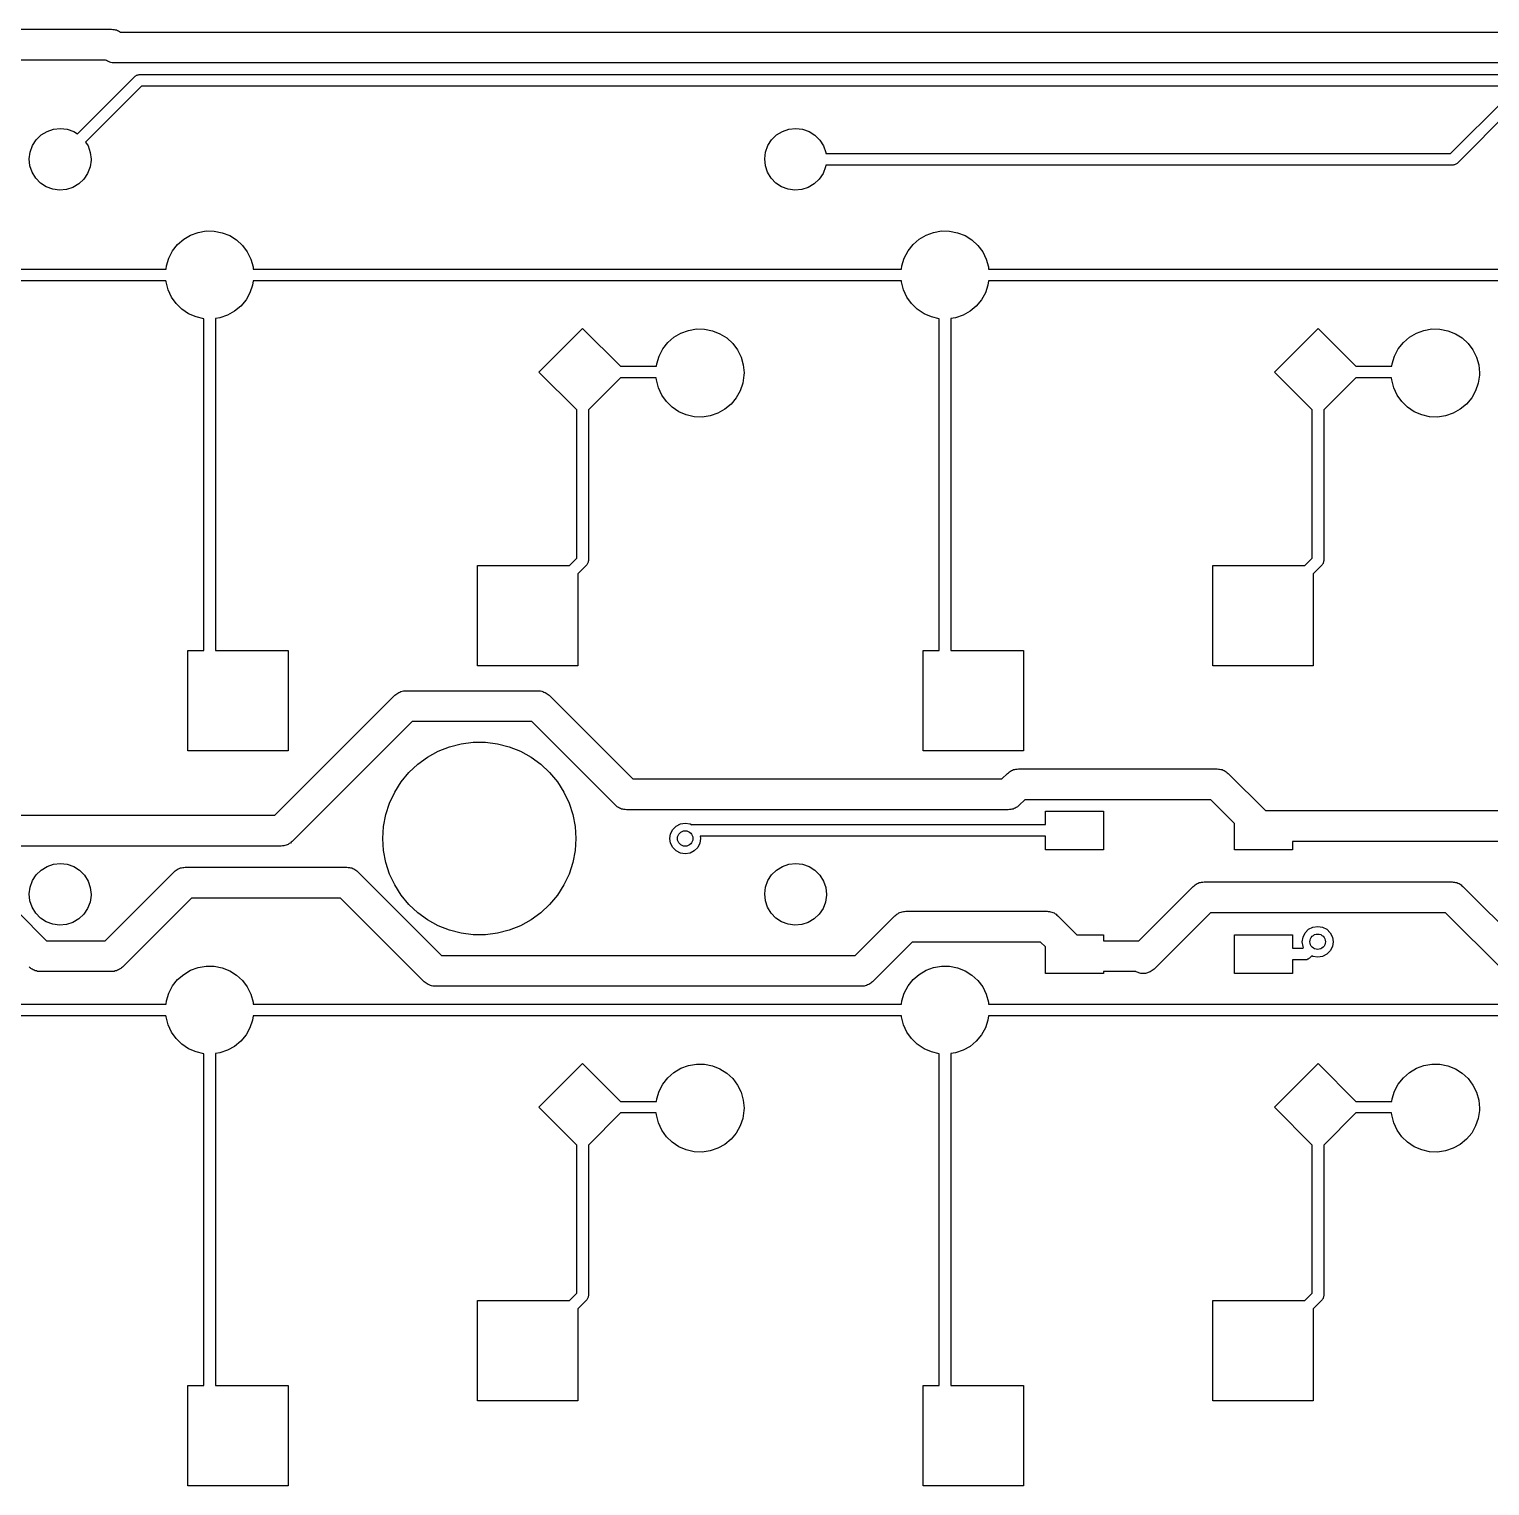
# Model space of a CAD drawing. Extents: x 62 to 250, y -152 to -58.
# Drawn here: x 88.16 to 126, y -114.31 to -76.56 of the extents above; entities that cross this region are included whole.
import ezdxf

# ---------------------------------------------------------------- set-up
doc = ezdxf.new("R2010")
doc.units = 0
doc.layers.add('BLACK', color=7, linetype='CONTINUOUS')

msp = doc.modelspace()

# ---------------------------------------------------------------- linework, layer by layer
at = {"layer": 'BLACK', "linetype": 'CONTINUOUS'}
for p, q in [((85.344, -76.562), (90.297, -76.562)), ((90.297, -76.562), (90.3281, -76.5669)), ((90.3281, -76.5669), (90.3596, -76.5669)), ((90.3596, -76.5669), (90.3895, -76.5767)), ((90.3895, -76.5767), (90.4206, -76.5816)), ((90.4206, -76.5816), (90.4487, -76.5959)), ((90.4487, -76.5959), (90.4786, -76.6056)), ((90.4786, -76.6056), (90.5041, -76.6241)), ((90.5041, -76.6241), (90.5274, -76.636)), ((90.5274, -76.636), (127.776, -76.636)), ((90.1406, -77.362), (85.5097, -77.362)), ((90.1639, -77.3739), (90.1406, -77.362)), ((90.1894, -77.3924), (90.1639, -77.3739)), ((90.2193, -77.4021), (90.1894, -77.3924)), ((90.2474, -77.4164), (90.2193, -77.4021)), ((90.2785, -77.4213), (90.2474, -77.4164)), ((90.3084, -77.4311), (90.2785, -77.4213)), ((90.3399, -77.4311), (90.3084, -77.4311)), ((90.371, -77.436), (90.3399, -77.4311)), ((128.016, -77.436), (90.371, -77.436)), ((89.411, -79.2749), (90.9059, -77.7799)), ((90.9059, -77.7799), (90.923, -77.7701)), ((90.923, -77.7701), (90.937, -77.7561)), ((90.937, -77.7561), (90.9561, -77.751)), ((90.9561, -77.751), (90.9732, -77.7411)), ((90.9732, -77.7411), (90.9929, -77.7411)), ((90.9929, -77.7411), (91.012, -77.736)), ((91.012, -77.736), (127.884, -77.736)), ((91.0741, -78.036), (89.6232, -79.4869)), ((127.821, -78.036), (91.0741, -78.036)), ((124.983, -79.7833), (126.386, -78.3799)), ((126.554, -78.636), (125.151, -80.0393)), ((88.2481, -79.5776), (88.3448, -79.4277)), ((88.3448, -79.4277), (88.4722, -79.3029)), ((88.4722, -79.3029), (88.6241, -79.2094)), ((88.6241, -79.2094), (88.7929, -79.1519)), ((88.7929, -79.1519), (88.9703, -79.1333)), ((88.9703, -79.1333), (89.1474, -79.1544)), ((89.1474, -79.1544), (89.3154, -79.2142)), ((89.3154, -79.2142), (89.411, -79.2749)), ((107.298, -79.5776), (107.395, -79.4277)), ((107.395, -79.4277), (107.522, -79.3029)), ((107.522, -79.3029), (107.674, -79.2094)), ((107.674, -79.2094), (107.843, -79.1519)), ((107.843, -79.1519), (108.02, -79.1333)), ((108.02, -79.1333), (108.197, -79.1544)), ((108.197, -79.1544), (108.365, -79.2142)), ((108.365, -79.2142), (108.516, -79.3098)), ((108.516, -79.3098), (108.642, -79.4364)), ((108.642, -79.4364), (108.736, -79.5876)), ((88.1648, -79.9221), (88.1871, -79.7452)), ((88.1871, -79.7452), (88.2481, -79.5776)), ((89.6232, -79.4869), (89.6862, -79.5876)), ((89.6862, -79.5876), (89.7448, -79.756)), ((89.7448, -79.756), (89.7647, -79.9333)), ((107.215, -79.9221), (107.237, -79.7452)), ((107.237, -79.7452), (107.298, -79.5776)), ((108.736, -79.5876), (108.795, -79.756)), ((108.795, -79.756), (108.798, -79.7833)), ((108.798, -79.7833), (124.983, -79.7833)), ((88.1822, -80.0996), (88.1648, -79.9221)), ((88.2385, -80.2688), (88.1822, -80.0996)), ((89.7396, -80.1322), (89.6762, -80.299)), ((89.7644, -79.9556), (89.7396, -80.1322)), ((89.7647, -79.9333), (89.7644, -79.9556)), ((107.232, -80.0996), (107.215, -79.9221)), ((107.288, -80.2688), (107.232, -80.0996)), ((108.79, -80.1322), (108.726, -80.299)), ((108.796, -80.0833), (108.79, -80.1322)), ((125.045, -80.0833), (108.796, -80.0833)), ((125.064, -80.0782), (125.045, -80.0833)), ((125.084, -80.0782), (125.064, -80.0782)), ((125.101, -80.0683), (125.084, -80.0782)), ((125.12, -80.0632), (125.101, -80.0683)), ((125.134, -80.0492), (125.12, -80.0632)), ((125.151, -80.0393), (125.134, -80.0492)), ((88.3309, -80.4214), (88.2385, -80.2688)), ((88.4548, -80.5497), (88.3309, -80.4214)), ((88.604, -80.6474), (88.4548, -80.5497)), ((89.4484, -80.5705), (89.2952, -80.6618)), ((89.5776, -80.4475), (89.4484, -80.5705)), ((89.6762, -80.299), (89.5776, -80.4475)), ((107.381, -80.4214), (107.288, -80.2688)), ((107.505, -80.5497), (107.381, -80.4214)), ((107.654, -80.6474), (107.505, -80.5497)), ((108.498, -80.5705), (108.345, -80.6618)), ((108.628, -80.4475), (108.498, -80.5705)), ((108.726, -80.299), (108.628, -80.4475)), ((88.7712, -80.7095), (88.604, -80.6474)), ((88.948, -80.7331), (88.7712, -80.7095)), ((89.1256, -80.7169), (88.948, -80.7331)), ((89.2952, -80.6618), (89.1256, -80.7169)), ((107.821, -80.7095), (107.654, -80.6474)), ((107.998, -80.7331), (107.821, -80.7095)), ((108.176, -80.7169), (107.998, -80.7331)), ((108.345, -80.6618), (108.176, -80.7169)), ((92.0079, -82.1442), (92.1652, -82.0063)), ((92.1652, -82.0063), (92.3449, -81.8993)), ((92.3449, -81.8993), (92.5412, -81.8269)), ((92.5412, -81.8269), (92.7473, -81.7915)), ((92.7473, -81.7915), (92.9565, -81.7943)), ((92.9565, -81.7943), (93.1616, -81.8351)), ((93.1616, -81.8351), (93.3559, -81.9126)), ((93.3559, -81.9126), (93.5328, -82.0242)), ((93.5328, -82.0242), (93.6864, -82.1662)), ((111.058, -82.1442), (111.215, -82.0063)), ((111.215, -82.0063), (111.395, -81.8993)), ((111.395, -81.8993), (111.591, -81.8269)), ((111.591, -81.8269), (111.797, -81.7915)), ((111.797, -81.7915), (112.006, -81.7943)), ((112.006, -81.7943), (112.212, -81.8351)), ((112.212, -81.8351), (112.406, -81.9126)), ((112.406, -81.9126), (112.583, -82.0242)), ((112.583, -82.0242), (112.736, -82.1662)), ((91.781, -82.4936), (91.8784, -82.3085)), ((91.8784, -82.3085), (92.0079, -82.1442)), ((93.6864, -82.1662), (93.8116, -82.3338)), ((93.8116, -82.3338), (93.9041, -82.5214)), ((110.831, -82.4936), (110.928, -82.3085)), ((110.928, -82.3085), (111.058, -82.1442)), ((112.736, -82.1662), (112.862, -82.3338)), ((112.862, -82.3338), (112.954, -82.5214)), ((74.9162, -82.781), (91.7086, -82.781)), ((91.7086, -82.781), (91.719, -82.6934)), ((91.719, -82.6934), (91.781, -82.4936)), ((93.9041, -82.5214), (93.9609, -82.7227)), ((93.9609, -82.7227), (93.9662, -82.781)), ((93.9662, -82.781), (110.759, -82.781)), ((110.759, -82.781), (110.769, -82.6934)), ((110.769, -82.6934), (110.831, -82.4936)), ((112.954, -82.5214), (113.011, -82.7227)), ((113.011, -82.7227), (113.016, -82.781)), ((113.016, -82.781), (129.809, -82.781)), ((91.7062, -83.081), (74.9154, -83.081)), ((91.7081, -83.1098), (91.7062, -83.081)), ((91.7596, -83.3125), (91.7081, -83.1098)), ((93.9484, -83.1978), (93.8812, -83.3959)), ((93.9654, -83.081), (93.9484, -83.1978)), ((110.756, -83.081), (93.9654, -83.081)), ((110.758, -83.1098), (110.756, -83.081)), ((110.81, -83.3125), (110.758, -83.1098)), ((112.998, -83.1978), (112.931, -83.3959)), ((113.015, -83.081), (112.998, -83.1978)), ((129.806, -83.081), (113.015, -83.081)), ((91.8471, -83.5025), (91.7596, -83.3125)), ((91.9679, -83.6733), (91.8471, -83.5025)), ((93.779, -83.5784), (93.6452, -83.7392)), ((93.8812, -83.3959), (93.779, -83.5784)), ((110.897, -83.5025), (110.81, -83.3125)), ((111.018, -83.6733), (110.897, -83.5025)), ((112.829, -83.5784), (112.695, -83.7392)), ((112.931, -83.3959), (112.829, -83.5784)), ((92.1177, -83.8193), (91.9679, -83.6733)), ((92.2916, -83.9355), (92.1177, -83.8193)), ((92.4838, -84.0181), (92.2916, -83.9355)), ((93.3019, -83.9752), (93.1038, -84.0424)), ((93.4844, -83.873), (93.3019, -83.9752)), ((93.6452, -83.7392), (93.4844, -83.873)), ((111.168, -83.8193), (111.018, -83.6733)), ((111.342, -83.9355), (111.168, -83.8193)), ((111.534, -84.0181), (111.342, -83.9355)), ((112.352, -83.9752), (112.154, -84.0424)), ((112.534, -83.873), (112.352, -83.9752)), ((112.695, -83.7392), (112.534, -83.873)), ((92.687, -84.064), (92.4838, -84.0181)), ((92.687, -92.661), (92.687, -84.064)), ((93.1038, -84.0424), (92.987, -84.0594)), ((92.987, -84.0594), (92.987, -92.661)), ((101.368, -85.4487), (102.499, -84.3173)), ((102.499, -84.3173), (103.481, -85.2987)), ((105.045, -84.4393), (105.241, -84.3669)), ((105.241, -84.3669), (105.447, -84.3315)), ((105.447, -84.3315), (105.656, -84.3343)), ((105.656, -84.3343), (105.862, -84.3751)), ((111.737, -84.064), (111.534, -84.0181)), ((111.737, -92.661), (111.737, -84.064)), ((112.154, -84.0424), (112.037, -84.0594)), ((112.037, -84.0594), (112.037, -92.661)), ((120.418, -85.4487), (121.549, -84.3173)), ((121.549, -84.3173), (122.531, -85.2987)), ((124.095, -84.4393), (124.291, -84.3669)), ((124.291, -84.3669), (124.497, -84.3315)), ((124.497, -84.3315), (124.706, -84.3343)), ((124.706, -84.3343), (124.912, -84.3751)), ((104.578, -84.8485), (104.708, -84.6842)), ((104.708, -84.6842), (104.865, -84.5463)), ((104.865, -84.5463), (105.045, -84.4393)), ((105.862, -84.3751), (106.056, -84.4526)), ((106.056, -84.4526), (106.233, -84.5642)), ((106.233, -84.5642), (106.386, -84.7062)), ((106.386, -84.7062), (106.512, -84.8738)), ((123.628, -84.8485), (123.758, -84.6842)), ((123.758, -84.6842), (123.915, -84.5463)), ((123.915, -84.5463), (124.095, -84.4393)), ((124.912, -84.3751), (125.106, -84.4526)), ((125.106, -84.4526), (125.283, -84.5642)), ((125.283, -84.5642), (125.436, -84.7062)), ((125.436, -84.7062), (125.562, -84.8738)), ((104.419, -85.2334), (104.481, -85.0336)), ((104.481, -85.0336), (104.578, -84.8485)), ((106.512, -84.8738), (106.604, -85.0614)), ((106.604, -85.0614), (106.661, -85.2627)), ((123.469, -85.2334), (123.531, -85.0336)), ((123.531, -85.0336), (123.628, -84.8485)), ((125.562, -84.8738), (125.654, -85.0614)), ((125.654, -85.0614), (125.711, -85.2627)), ((102.349, -86.4301), (101.368, -85.4487)), ((103.481, -85.2987), (104.411, -85.2987)), ((104.411, -85.2987), (104.419, -85.2334)), ((106.661, -85.2627), (106.68, -85.471)), ((106.68, -85.471), (106.678, -85.5308)), ((121.399, -86.4301), (120.418, -85.4487)), ((122.531, -85.2987), (123.461, -85.2987)), ((123.461, -85.2987), (123.469, -85.2334)), ((125.711, -85.2627), (125.73, -85.471)), ((125.73, -85.471), (125.728, -85.5308)), ((103.481, -85.5987), (102.649, -86.4301)), ((104.405, -85.5987), (103.481, -85.5987)), ((104.408, -85.6498), (104.405, -85.5987)), ((104.46, -85.8525), (104.408, -85.6498)), ((104.547, -86.0425), (104.46, -85.8525)), ((106.648, -85.7378), (106.581, -85.9359)), ((106.678, -85.5308), (106.648, -85.7378)), ((122.531, -85.5987), (121.699, -86.4301)), ((123.455, -85.5987), (122.531, -85.5987)), ((123.458, -85.6498), (123.455, -85.5987)), ((123.51, -85.8525), (123.458, -85.6498)), ((123.597, -86.0425), (123.51, -85.8525)), ((125.698, -85.7378), (125.631, -85.9359)), ((125.728, -85.5308), (125.698, -85.7378)), ((104.668, -86.2133), (104.547, -86.0425)), ((104.818, -86.3593), (104.668, -86.2133)), ((106.479, -86.1184), (106.345, -86.2792)), ((106.581, -85.9359), (106.479, -86.1184)), ((123.718, -86.2133), (123.597, -86.0425)), ((123.868, -86.3593), (123.718, -86.2133)), ((125.529, -86.1184), (125.395, -86.2792)), ((125.631, -85.9359), (125.529, -86.1184)), ((102.349, -90.2716), (102.349, -86.4301)), ((102.649, -86.4301), (102.649, -90.3337)), ((104.992, -86.4755), (104.818, -86.3593)), ((105.184, -86.5581), (104.992, -86.4755)), ((105.388, -86.6042), (105.184, -86.5581)), ((105.597, -86.6124), (105.388, -86.6042)), ((105.804, -86.5824), (105.597, -86.6124)), ((106.002, -86.5152), (105.804, -86.5824)), ((106.184, -86.413), (106.002, -86.5152)), ((106.345, -86.2792), (106.184, -86.413)), ((121.399, -90.2716), (121.399, -86.4301)), ((121.699, -86.4301), (121.699, -90.3337)), ((124.042, -86.4755), (123.868, -86.3593)), ((124.234, -86.5581), (124.042, -86.4755)), ((124.438, -86.6042), (124.234, -86.5581)), ((124.647, -86.6124), (124.438, -86.6042)), ((124.854, -86.5824), (124.647, -86.6124)), ((125.052, -86.5152), (124.854, -86.5824)), ((125.234, -86.413), (125.052, -86.5152)), ((125.395, -86.2792), (125.234, -86.413)), ((102.16, -90.461), (102.349, -90.2716)), ((102.615, -90.4227), (102.605, -90.4398)), ((102.629, -90.4087), (102.615, -90.4227)), ((102.634, -90.3896), (102.629, -90.4087)), ((102.644, -90.3725), (102.634, -90.3896)), ((102.649, -90.3337), (102.644, -90.3528)), ((102.644, -90.3528), (102.644, -90.3725)), ((121.21, -90.461), (121.399, -90.2716)), ((121.665, -90.4227), (121.655, -90.4398)), ((121.679, -90.4087), (121.665, -90.4227)), ((121.684, -90.3896), (121.679, -90.4087)), ((121.694, -90.3725), (121.684, -90.3896)), ((121.699, -90.3337), (121.694, -90.3528)), ((121.694, -90.3528), (121.694, -90.3725)), ((99.772, -93.061), (99.772, -90.461)), ((99.772, -90.461), (102.16, -90.461)), ((102.605, -90.4398), (102.372, -90.6731)), ((102.372, -90.6731), (102.372, -93.061)), ((118.822, -93.061), (118.822, -90.461)), ((118.822, -90.461), (121.21, -90.461)), ((121.655, -90.4398), (121.422, -90.6731)), ((121.422, -90.6731), (121.422, -93.061)), ((92.272, -95.261), (92.272, -92.661)), ((92.272, -92.661), (92.687, -92.661)), ((92.987, -92.661), (94.872, -92.661)), ((94.872, -92.661), (94.872, -95.261)), ((111.322, -95.261), (111.322, -92.661)), ((111.322, -92.661), (111.737, -92.661)), ((112.037, -92.661), (113.922, -92.661)), ((113.922, -92.661), (113.922, -95.261)), ((102.372, -93.061), (99.772, -93.061)), ((121.422, -93.061), (118.822, -93.061)), ((94.5273, -96.931), (97.6342, -93.8242)), ((97.6342, -93.8242), (97.6596, -93.8057)), ((97.6596, -93.8057), (97.6819, -93.7834)), ((97.6819, -93.7834), (97.7099, -93.7691)), ((97.7099, -93.7691), (97.7354, -93.7506)), ((97.7354, -93.7506), (97.7653, -93.7409)), ((97.7653, -93.7409), (97.7934, -93.7266)), ((97.7934, -93.7266), (97.8245, -93.7217)), ((97.8245, -93.7217), (97.8544, -93.7119)), ((97.8544, -93.7119), (97.8859, -93.7119)), ((97.8859, -93.7119), (97.917, -93.707)), ((97.917, -93.707), (101.346, -93.707)), ((101.346, -93.707), (101.377, -93.7119)), ((101.377, -93.7119), (101.409, -93.7119)), ((101.409, -93.7119), (101.439, -93.7217)), ((101.439, -93.7217), (101.47, -93.7266)), ((101.47, -93.7266), (101.498, -93.7409)), ((101.498, -93.7409), (101.528, -93.7506)), ((101.528, -93.7506), (101.553, -93.7691)), ((101.553, -93.7691), (101.581, -93.7834)), ((101.581, -93.7834), (101.603, -93.8057)), ((101.603, -93.8057), (101.629, -93.8242)), ((101.629, -93.8242), (103.798, -95.993)), ((98.0827, -94.507), (94.9758, -97.6138)), ((101.18, -94.507), (98.0827, -94.507)), ((103.349, -96.6758), (101.18, -94.507)), ((94.872, -95.261), (92.272, -95.261)), ((98.4824, -95.4252), (98.7576, -95.2739)), ((98.7576, -95.2739), (99.0495, -95.1584)), ((99.0495, -95.1584), (99.3535, -95.0803)), ((99.3535, -95.0803), (99.665, -95.0409)), ((99.665, -95.0409), (99.979, -95.0409)), ((99.979, -95.0409), (100.29, -95.0803)), ((100.29, -95.0803), (100.595, -95.1584)), ((100.595, -95.1584), (100.886, -95.2739)), ((100.886, -95.2739), (101.162, -95.4252)), ((113.922, -95.261), (111.322, -95.261)), ((97.9996, -95.8246), (98.2284, -95.6097)), ((98.2284, -95.6097), (98.4824, -95.4252)), ((101.162, -95.4252), (101.416, -95.6097)), ((101.416, -95.6097), (101.644, -95.8246)), ((97.6312, -96.3316), (97.7995, -96.0665)), ((97.7995, -96.0665), (97.9996, -95.8246)), ((101.644, -95.8246), (101.845, -96.0665)), ((101.845, -96.0665), (102.013, -96.3316)), ((103.798, -95.993), (113.359, -95.993)), ((113.359, -95.993), (113.504, -95.8482)), ((113.504, -95.8482), (113.53, -95.8297)), ((113.53, -95.8297), (113.552, -95.8074)), ((113.552, -95.8074), (113.58, -95.7931)), ((113.58, -95.7931), (113.605, -95.7746)), ((113.605, -95.7746), (113.635, -95.7649)), ((113.635, -95.7649), (113.663, -95.7506)), ((113.663, -95.7506), (113.694, -95.7457)), ((113.694, -95.7457), (113.724, -95.7359)), ((113.724, -95.7359), (113.756, -95.7359)), ((113.756, -95.7359), (113.787, -95.731)), ((113.787, -95.731), (118.937, -95.731)), ((118.937, -95.731), (118.968, -95.7359)), ((118.968, -95.7359), (119, -95.7359)), ((119, -95.7359), (119.03, -95.7457)), ((119.03, -95.7457), (119.061, -95.7506)), ((119.061, -95.7506), (119.089, -95.7649)), ((119.089, -95.7649), (119.119, -95.7746)), ((119.119, -95.7746), (119.144, -95.7931)), ((119.144, -95.7931), (119.172, -95.8074)), ((119.172, -95.8074), (119.194, -95.8297)), ((119.194, -95.8297), (119.22, -95.8482)), ((119.22, -95.8482), (120.184, -96.812)), ((97.4976, -96.6157), (97.6312, -96.3316)), ((102.013, -96.3316), (102.146, -96.6157)), ((97.4005, -96.9143), (97.4976, -96.6157)), ((102.146, -96.6157), (102.243, -96.9143)), ((103.375, -96.6943), (103.349, -96.6758)), ((103.397, -96.7166), (103.375, -96.6943)), ((103.425, -96.7309), (103.397, -96.7166)), ((103.45, -96.7494), (103.425, -96.7309)), ((103.48, -96.7591), (103.45, -96.7494)), ((103.508, -96.7734), (103.48, -96.7591)), ((103.539, -96.7783), (103.508, -96.7734)), ((103.569, -96.7881), (103.539, -96.7783)), ((103.601, -96.7881), (103.569, -96.7881)), ((103.632, -96.793), (103.601, -96.7881)), ((113.525, -96.793), (103.632, -96.793)), ((113.556, -96.7881), (113.525, -96.793)), ((113.588, -96.7881), (113.556, -96.7881)), ((113.618, -96.7783), (113.588, -96.7881)), ((113.649, -96.7734), (113.618, -96.7783)), ((113.677, -96.7591), (113.649, -96.7734)), ((113.707, -96.7494), (113.677, -96.7591)), ((113.732, -96.7309), (113.707, -96.7494)), ((113.76, -96.7166), (113.732, -96.7309)), ((113.782, -96.6943), (113.76, -96.7166)), ((113.808, -96.6758), (113.782, -96.6943)), ((113.953, -96.531), (113.808, -96.6758)), ((118.771, -96.531), (113.953, -96.531)), ((114.487, -97.171), (114.487, -96.831)), ((114.487, -96.831), (115.987, -96.831)), ((115.987, -96.831), (115.987, -97.831)), ((119.387, -97.1467), (118.771, -96.531)), ((120.184, -96.812), (132.562, -96.812)), ((82.787, -96.931), (94.5273, -96.931)), ((97.322, -97.536), (97.3417, -97.2227)), ((97.3417, -97.2227), (97.4005, -96.9143)), ((102.243, -96.9143), (102.302, -97.2227)), ((102.302, -97.2227), (102.322, -97.536)), ((104.832, -97.3009), (104.921, -97.2124)), ((104.921, -97.2124), (105.032, -97.1556)), ((105.032, -97.1556), (105.156, -97.136)), ((105.156, -97.136), (105.28, -97.1556)), ((105.28, -97.1556), (105.326, -97.1794)), ((105.326, -97.1794), (105.332, -97.1761)), ((105.332, -97.1761), (105.352, -97.1761)), ((105.352, -97.1761), (105.371, -97.171)), ((105.371, -97.171), (114.487, -97.171)), ((119.387, -97.831), (119.387, -97.1467)), ((97.3417, -97.8493), (97.322, -97.536)), ((102.322, -97.536), (102.302, -97.8493)), ((104.756, -97.536), (104.776, -97.4124)), ((104.776, -97.6596), (104.756, -97.536)), ((104.776, -97.4124), (104.832, -97.3009)), ((105.556, -97.536), (105.536, -97.6596)), ((114.487, -97.471), (105.546, -97.471)), ((105.546, -97.471), (105.556, -97.536)), ((114.487, -97.831), (114.487, -97.471)), ((132.728, -97.612), (120.887, -97.612)), ((120.887, -97.612), (120.887, -97.831)), ((94.693, -97.731), (82.787, -97.731)), ((94.7241, -97.7261), (94.693, -97.731)), ((94.7556, -97.7261), (94.7241, -97.7261)), ((94.7855, -97.7163), (94.7556, -97.7261)), ((94.8166, -97.7114), (94.7855, -97.7163)), ((94.8447, -97.6971), (94.8166, -97.7114)), ((94.8746, -97.6874), (94.8447, -97.6971)), ((94.9001, -97.6689), (94.8746, -97.6874)), ((94.9281, -97.6546), (94.9001, -97.6689)), ((94.9504, -97.6323), (94.9281, -97.6546)), ((94.9758, -97.6138), (94.9504, -97.6323)), ((97.4005, -98.1577), (97.3417, -97.8493)), ((102.302, -97.8493), (102.243, -98.1577)), ((104.832, -97.7711), (104.776, -97.6596)), ((104.921, -97.8596), (104.832, -97.7711)), ((105.032, -97.9164), (104.921, -97.8596)), ((105.156, -97.936), (105.032, -97.9164)), ((105.28, -97.9164), (105.156, -97.936)), ((105.391, -97.8596), (105.28, -97.9164)), ((105.48, -97.7711), (105.391, -97.8596)), ((105.536, -97.6596), (105.48, -97.7711)), ((115.987, -97.831), (114.487, -97.831)), ((120.887, -97.831), (119.387, -97.831)), ((88.3448, -98.4777), (88.4722, -98.3529)), ((88.4722, -98.3529), (88.6241, -98.2594)), ((88.6241, -98.2594), (88.7929, -98.2019)), ((88.7929, -98.2019), (88.9703, -98.1833)), ((88.9703, -98.1833), (89.1474, -98.2044)), ((89.1474, -98.2044), (89.3154, -98.2642)), ((89.3154, -98.2642), (89.466, -98.3598)), ((89.466, -98.3598), (89.5917, -98.4864)), ((91.9446, -98.3777), (91.9669, -98.3554)), ((91.9669, -98.3554), (91.9949, -98.3411)), ((91.9949, -98.3411), (92.0204, -98.3226)), ((92.0204, -98.3226), (92.0503, -98.3129)), ((92.0503, -98.3129), (92.0784, -98.2986)), ((92.0784, -98.2986), (92.1095, -98.2937)), ((92.1095, -98.2937), (92.1394, -98.2839)), ((92.1394, -98.2839), (92.1709, -98.2839)), ((92.1709, -98.2839), (92.202, -98.279)), ((92.202, -98.279), (96.393, -98.279)), ((96.393, -98.279), (96.4241, -98.2839)), ((96.4241, -98.2839), (96.4556, -98.2839)), ((96.4556, -98.2839), (96.4855, -98.2937)), ((96.4855, -98.2937), (96.5166, -98.2986)), ((96.5166, -98.2986), (96.5447, -98.3129)), ((96.5447, -98.3129), (96.5746, -98.3226)), ((96.5746, -98.3226), (96.6001, -98.3411)), ((96.6001, -98.3411), (96.6281, -98.3554)), ((96.6281, -98.3554), (96.6504, -98.3777)), ((97.4976, -98.4563), (97.4005, -98.1577)), ((102.243, -98.1577), (102.146, -98.4563)), ((107.395, -98.4777), (107.522, -98.3529)), ((107.522, -98.3529), (107.674, -98.2594)), ((107.674, -98.2594), (107.843, -98.2019)), ((107.843, -98.2019), (108.02, -98.1833)), ((108.02, -98.1833), (108.197, -98.2044)), ((108.197, -98.2044), (108.365, -98.2642)), ((108.365, -98.2642), (108.516, -98.3598)), ((108.516, -98.3598), (108.642, -98.4864)), ((88.1871, -98.7952), (88.2481, -98.6276)), ((88.2481, -98.6276), (88.3448, -98.4777)), ((89.5917, -98.4864), (89.6862, -98.6376)), ((89.6862, -98.6376), (89.7448, -98.806)), ((90.1313, -100.184), (91.9192, -98.3962)), ((91.9192, -98.3962), (91.9446, -98.3777)), ((96.6504, -98.3777), (96.6758, -98.3962)), ((96.6758, -98.3962), (98.8447, -100.565)), ((97.6312, -98.7404), (97.4976, -98.4563)), ((97.7995, -99.0055), (97.6312, -98.7404)), ((102.013, -98.7404), (101.845, -99.0055)), ((102.146, -98.4563), (102.013, -98.7404)), ((107.237, -98.7952), (107.298, -98.6276)), ((107.298, -98.6276), (107.395, -98.4777)), ((108.642, -98.4864), (108.736, -98.6376)), ((108.736, -98.6376), (108.795, -98.806)), ((118.34, -98.7587), (118.362, -98.7364)), ((118.362, -98.7364), (118.39, -98.7221)), ((118.39, -98.7221), (118.415, -98.7036)), ((118.415, -98.7036), (118.445, -98.6939)), ((118.445, -98.6939), (118.473, -98.6796)), ((118.473, -98.6796), (118.504, -98.6747)), ((118.504, -98.6747), (118.534, -98.6649)), ((118.534, -98.6649), (118.566, -98.6649)), ((118.566, -98.6649), (118.597, -98.66)), ((118.597, -98.66), (125.02, -98.66)), ((125.02, -98.66), (125.051, -98.6649)), ((125.051, -98.6649), (125.083, -98.6649)), ((125.083, -98.6649), (125.113, -98.6747)), ((125.113, -98.6747), (125.144, -98.6796)), ((125.144, -98.6796), (125.172, -98.6939)), ((125.172, -98.6939), (125.202, -98.7036)), ((125.202, -98.7036), (125.227, -98.7221)), ((125.227, -98.7221), (125.255, -98.7364)), ((125.255, -98.7364), (125.277, -98.7587)), ((88.1648, -98.9721), (88.1871, -98.7952)), ((88.1822, -99.1496), (88.1648, -98.9721)), ((89.7644, -99.0056), (89.7396, -99.1822)), ((89.7448, -98.806), (89.7647, -98.9833)), ((89.7647, -98.9833), (89.7644, -99.0056)), ((92.3677, -99.079), (90.5798, -100.867)), ((96.2273, -99.079), (92.3677, -99.079)), ((98.3962, -101.248), (96.2273, -99.079)), ((97.9996, -99.2474), (97.7995, -99.0055)), ((101.845, -99.0055), (101.644, -99.2474)), ((107.215, -98.9721), (107.237, -98.7952)), ((107.232, -99.1496), (107.215, -98.9721)), ((108.814, -99.0056), (108.79, -99.1822)), ((108.795, -98.806), (108.815, -98.9833)), ((108.815, -98.9833), (108.814, -99.0056)), ((116.907, -100.184), (118.314, -98.7772)), ((118.314, -98.7772), (118.34, -98.7587)), ((125.277, -98.7587), (125.303, -98.7772)), ((125.303, -98.7772), (126.763, -100.237)), ((87.8647, -99.4389), (88.6098, -100.184)), ((88.2385, -99.3188), (88.1822, -99.1496)), ((88.3309, -99.4714), (88.2385, -99.3188)), ((88.4548, -99.5997), (88.3309, -99.4714)), ((89.5776, -99.4975), (89.4484, -99.6205)), ((89.6762, -99.349), (89.5776, -99.4975)), ((89.7396, -99.1822), (89.6762, -99.349)), ((98.2284, -99.4623), (97.9996, -99.2474)), ((98.4824, -99.6468), (98.2284, -99.4623)), ((101.416, -99.4623), (101.162, -99.6468)), ((101.644, -99.2474), (101.416, -99.4623)), ((107.288, -99.3188), (107.232, -99.1496)), ((107.381, -99.4714), (107.288, -99.3188)), ((107.505, -99.5997), (107.381, -99.4714)), ((108.628, -99.4975), (108.498, -99.6205)), ((108.726, -99.349), (108.628, -99.4975)), ((108.79, -99.1822), (108.726, -99.349)), ((110.614, -99.5207), (110.636, -99.4984)), ((110.636, -99.4984), (110.664, -99.4841)), ((110.664, -99.4841), (110.689, -99.4656)), ((110.689, -99.4656), (110.719, -99.4559)), ((110.719, -99.4559), (110.747, -99.4416)), ((110.747, -99.4416), (110.778, -99.4367)), ((110.778, -99.4367), (110.808, -99.4269)), ((110.808, -99.4269), (110.84, -99.4269)), ((110.84, -99.4269), (110.871, -99.422)), ((110.871, -99.422), (114.528, -99.422)), ((114.528, -99.422), (114.559, -99.4269)), ((114.559, -99.4269), (114.591, -99.4269)), ((114.591, -99.4269), (114.621, -99.4367)), ((114.621, -99.4367), (114.652, -99.4416)), ((114.652, -99.4416), (114.68, -99.4559)), ((114.68, -99.4559), (114.71, -99.4656)), ((114.71, -99.4656), (114.735, -99.4841)), ((114.735, -99.4841), (114.763, -99.4984)), ((114.763, -99.4984), (114.785, -99.5207)), ((118.763, -99.46), (117.303, -100.92)), ((124.854, -99.46), (118.763, -99.46)), ((126.314, -100.92), (124.854, -99.46)), ((88.604, -99.6974), (88.4548, -99.5997)), ((88.7712, -99.7595), (88.604, -99.6974)), ((88.948, -99.7831), (88.7712, -99.7595)), ((89.1256, -99.7669), (88.948, -99.7831)), ((89.2952, -99.7118), (89.1256, -99.7669)), ((89.4484, -99.6205), (89.2952, -99.7118)), ((98.7576, -99.7981), (98.4824, -99.6468)), ((99.0495, -99.9136), (98.7576, -99.7981)), ((100.886, -99.7981), (100.595, -99.9136)), ((101.162, -99.6468), (100.886, -99.7981)), ((107.654, -99.6974), (107.505, -99.5997)), ((107.821, -99.7595), (107.654, -99.6974)), ((107.998, -99.7831), (107.821, -99.7595)), ((108.176, -99.7669), (107.998, -99.7831)), ((108.345, -99.7118), (108.176, -99.7669)), ((108.498, -99.6205), (108.345, -99.7118)), ((109.562, -100.565), (110.588, -99.5392)), ((110.588, -99.5392), (110.614, -99.5207)), ((114.785, -99.5207), (114.811, -99.5392)), ((114.811, -99.5392), (115.303, -100.031)), ((121.304, -99.8889), (121.415, -99.8321)), ((121.415, -99.8321), (121.539, -99.8125)), ((121.539, -99.8125), (121.663, -99.8321)), ((121.663, -99.8321), (121.774, -99.8889)), ((88.6098, -100.184), (90.1313, -100.184)), ((99.3535, -99.9917), (99.0495, -99.9136)), ((99.665, -100.031), (99.3535, -99.9917)), ((99.979, -100.031), (99.665, -100.031)), ((100.29, -99.9917), (99.979, -100.031)), ((100.595, -99.9136), (100.29, -99.9917)), ((111.037, -100.222), (110.011, -101.248)), ((114.362, -100.222), (111.037, -100.222)), ((114.487, -100.347), (114.362, -100.222)), ((115.303, -100.031), (115.987, -100.031)), ((115.987, -100.031), (115.987, -100.184)), ((115.987, -100.184), (116.907, -100.184)), ((119.387, -101.031), (119.387, -100.031)), ((119.387, -100.031), (120.887, -100.031)), ((120.887, -100.031), (120.887, -100.381)), ((121.139, -100.212), (121.159, -100.089)), ((121.159, -100.336), (121.139, -100.212)), ((121.159, -100.089), (121.215, -99.9774)), ((121.215, -99.9774), (121.304, -99.8889)), ((121.774, -99.8889), (121.863, -99.9774)), ((121.863, -99.9774), (121.919, -100.089)), ((121.919, -100.089), (121.939, -100.212)), ((121.939, -100.212), (121.919, -100.336)), ((98.8447, -100.565), (109.562, -100.565)), ((114.487, -101.031), (114.487, -100.347)), ((120.887, -100.381), (121.158, -100.381)), ((121.158, -100.381), (121.174, -100.366)), ((121.174, -100.366), (121.159, -100.336)), ((121.327, -100.637), (121.309, -100.647)), ((121.386, -100.578), (121.327, -100.637)), ((121.415, -100.593), (121.386, -100.578)), ((121.539, -100.612), (121.415, -100.593)), ((121.663, -100.593), (121.539, -100.612)), ((121.774, -100.536), (121.663, -100.593)), ((121.863, -100.448), (121.774, -100.536)), ((121.919, -100.336), (121.863, -100.448)), ((88.1867, -100.885), (88.1613, -100.867)), ((88.209, -100.908), (88.1867, -100.885)), ((88.237, -100.922), (88.209, -100.908)), ((88.2625, -100.94), (88.237, -100.922)), ((88.2925, -100.95), (88.2625, -100.94)), ((88.3205, -100.964), (88.2925, -100.95)), ((88.3516, -100.969), (88.3205, -100.964)), ((88.3815, -100.979), (88.3516, -100.969)), ((88.413, -100.979), (88.3815, -100.979)), ((88.4441, -100.984), (88.413, -100.979)), ((90.297, -100.984), (88.4441, -100.984)), ((90.3281, -100.979), (90.297, -100.984)), ((90.3596, -100.979), (90.3281, -100.979)), ((90.3895, -100.969), (90.3596, -100.979)), ((90.4206, -100.964), (90.3895, -100.969)), ((90.4487, -100.95), (90.4206, -100.964)), ((90.4786, -100.94), (90.4487, -100.95)), ((90.5041, -100.922), (90.4786, -100.94)), ((90.5321, -100.908), (90.5041, -100.922)), ((90.5544, -100.885), (90.5321, -100.908)), ((90.5798, -100.867), (90.5544, -100.885)), ((92.1652, -101.056), (92.3449, -100.949)), ((92.3449, -100.949), (92.5412, -100.877)), ((92.5412, -100.877), (92.7473, -100.842)), ((92.7473, -100.842), (92.9565, -100.844)), ((92.9565, -100.844), (93.1616, -100.885)), ((93.1616, -100.885), (93.3559, -100.963)), ((93.3559, -100.963), (93.5328, -101.074)), ((111.215, -101.056), (111.395, -100.949)), ((111.395, -100.949), (111.591, -100.877)), ((111.591, -100.877), (111.797, -100.842)), ((111.797, -100.842), (112.006, -100.844)), ((112.006, -100.844), (112.212, -100.885)), ((112.212, -100.885), (112.406, -100.963)), ((112.406, -100.963), (112.583, -101.074)), ((116.825, -100.984), (115.987, -100.984)), ((115.987, -100.984), (115.987, -101.031)), ((116.838, -100.993), (116.825, -100.984)), ((116.957, -101.032), (116.838, -100.993)), ((117.202, -100.993), (117.083, -101.032)), ((117.303, -100.92), (117.202, -100.993)), ((121.221, -100.681), (120.887, -100.681)), ((120.887, -100.681), (120.887, -101.031)), ((121.24, -100.676), (121.221, -100.681)), ((121.259, -100.676), (121.24, -100.676)), ((121.276, -100.666), (121.259, -100.676)), ((121.295, -100.661), (121.276, -100.666)), ((121.309, -100.647), (121.295, -100.661)), ((91.781, -101.544), (91.8784, -101.358)), ((91.8784, -101.358), (92.0079, -101.194)), ((92.0079, -101.194), (92.1652, -101.056)), ((93.5328, -101.074), (93.6864, -101.216)), ((93.6864, -101.216), (93.8116, -101.384)), ((93.8116, -101.384), (93.9041, -101.571)), ((98.4216, -101.266), (98.3962, -101.248)), ((98.4439, -101.289), (98.4216, -101.266)), ((98.4719, -101.303), (98.4439, -101.289)), ((98.4974, -101.321), (98.4719, -101.303)), ((98.5273, -101.331), (98.4974, -101.321)), ((98.5554, -101.345), (98.5273, -101.331)), ((98.5865, -101.35), (98.5554, -101.345)), ((98.6164, -101.36), (98.5865, -101.35)), ((98.6479, -101.36), (98.6164, -101.36)), ((98.679, -101.365), (98.6479, -101.36)), ((109.728, -101.365), (98.679, -101.365)), ((109.759, -101.36), (109.728, -101.365)), ((109.791, -101.36), (109.759, -101.36)), ((109.821, -101.35), (109.791, -101.36)), ((109.852, -101.345), (109.821, -101.35)), ((109.88, -101.331), (109.852, -101.345)), ((109.91, -101.321), (109.88, -101.331)), ((109.935, -101.303), (109.91, -101.321)), ((109.963, -101.289), (109.935, -101.303)), ((109.985, -101.266), (109.963, -101.289)), ((110.011, -101.248), (109.985, -101.266)), ((110.831, -101.544), (110.928, -101.358)), ((110.928, -101.358), (111.058, -101.194)), ((111.058, -101.194), (111.215, -101.056)), ((112.583, -101.074), (112.736, -101.216)), ((112.736, -101.216), (112.862, -101.384)), ((112.862, -101.384), (112.954, -101.571)), ((115.987, -101.031), (114.487, -101.031)), ((117.083, -101.032), (116.957, -101.032)), ((120.887, -101.031), (119.387, -101.031)), ((91.7086, -101.831), (91.719, -101.743)), ((91.719, -101.743), (91.781, -101.544)), ((93.9041, -101.571), (93.9609, -101.773)), ((93.9609, -101.773), (93.9662, -101.831)), ((110.759, -101.831), (110.769, -101.743)), ((110.769, -101.743), (110.831, -101.544)), ((112.954, -101.571), (113.011, -101.773)), ((113.011, -101.773), (113.016, -101.831)), ((91.7062, -102.131), (74.9154, -102.131)), ((74.9162, -101.831), (91.7086, -101.831)), ((91.7081, -102.16), (91.7062, -102.131)), ((93.9654, -102.131), (93.9484, -102.248)), ((110.756, -102.131), (93.9654, -102.131)), ((93.9662, -101.831), (110.759, -101.831)), ((110.758, -102.16), (110.756, -102.131)), ((113.015, -102.131), (112.998, -102.248)), ((129.806, -102.131), (113.015, -102.131)), ((113.016, -101.831), (129.809, -101.831)), ((91.7596, -102.363), (91.7081, -102.16)), ((91.8471, -102.552), (91.7596, -102.363)), ((93.8812, -102.446), (93.779, -102.628)), ((93.9484, -102.248), (93.8812, -102.446)), ((110.81, -102.363), (110.758, -102.16)), ((110.897, -102.552), (110.81, -102.363)), ((112.931, -102.446), (112.829, -102.628)), ((112.998, -102.248), (112.931, -102.446)), ((91.9679, -102.723), (91.8471, -102.552)), ((92.1177, -102.869), (91.9679, -102.723)), ((92.2916, -102.985), (92.1177, -102.869)), ((93.6452, -102.789), (93.4844, -102.923)), ((93.779, -102.628), (93.6452, -102.789)), ((111.018, -102.723), (110.897, -102.552)), ((111.168, -102.869), (111.018, -102.723)), ((111.342, -102.985), (111.168, -102.869)), ((112.695, -102.789), (112.534, -102.923)), ((112.829, -102.628), (112.695, -102.789)), ((92.4838, -103.068), (92.2916, -102.985)), ((92.687, -103.114), (92.4838, -103.068)), ((92.687, -111.711), (92.687, -103.114)), ((93.1038, -103.092), (92.987, -103.109)), ((92.987, -103.109), (92.987, -111.711)), ((93.3019, -103.025), (93.1038, -103.092)), ((93.4844, -102.923), (93.3019, -103.025)), ((111.534, -103.068), (111.342, -102.985)), ((111.737, -103.114), (111.534, -103.068)), ((111.737, -111.711), (111.737, -103.114)), ((112.154, -103.092), (112.037, -103.109)), ((112.037, -103.109), (112.037, -111.711)), ((112.352, -103.025), (112.154, -103.092)), ((112.534, -102.923), (112.352, -103.025)), ((101.368, -104.499), (102.499, -103.367)), ((102.499, -103.367), (103.481, -104.349)), ((104.708, -103.734), (104.865, -103.596)), ((104.865, -103.596), (105.045, -103.489)), ((105.045, -103.489), (105.241, -103.417)), ((105.241, -103.417), (105.447, -103.382)), ((105.447, -103.382), (105.656, -103.384)), ((105.656, -103.384), (105.862, -103.425)), ((105.862, -103.425), (106.056, -103.503)), ((106.056, -103.503), (106.233, -103.614)), ((106.233, -103.614), (106.386, -103.756)), ((120.418, -104.499), (121.549, -103.367)), ((121.549, -103.367), (122.531, -104.349)), ((123.758, -103.734), (123.915, -103.596)), ((123.915, -103.596), (124.095, -103.489)), ((124.095, -103.489), (124.291, -103.417)), ((124.291, -103.417), (124.497, -103.382)), ((124.497, -103.382), (124.706, -103.384)), ((124.706, -103.384), (124.912, -103.425)), ((124.912, -103.425), (125.106, -103.503)), ((125.106, -103.503), (125.283, -103.614)), ((125.283, -103.614), (125.436, -103.756)), ((104.481, -104.084), (104.578, -103.898)), ((104.578, -103.898), (104.708, -103.734)), ((106.386, -103.756), (106.512, -103.924)), ((106.512, -103.924), (106.604, -104.111)), ((123.531, -104.084), (123.628, -103.898)), ((123.628, -103.898), (123.758, -103.734)), ((125.436, -103.756), (125.562, -103.924)), ((125.562, -103.924), (125.654, -104.111)), ((103.481, -104.349), (104.411, -104.349)), ((104.411, -104.349), (104.419, -104.283)), ((104.419, -104.283), (104.481, -104.084)), ((106.604, -104.111), (106.661, -104.313)), ((106.661, -104.313), (106.68, -104.521)), ((122.531, -104.349), (123.461, -104.349)), ((123.461, -104.349), (123.469, -104.283)), ((123.469, -104.283), (123.531, -104.084)), ((125.654, -104.111), (125.711, -104.313)), ((125.711, -104.313), (125.73, -104.521)), ((102.349, -105.48), (101.368, -104.499)), ((103.481, -104.649), (102.649, -105.48)), ((104.405, -104.649), (103.481, -104.649)), ((104.408, -104.7), (104.405, -104.649)), ((104.46, -104.903), (104.408, -104.7)), ((106.648, -104.788), (106.581, -104.986)), ((106.678, -104.581), (106.648, -104.788)), ((106.68, -104.521), (106.678, -104.581)), ((121.399, -105.48), (120.418, -104.499)), ((122.531, -104.649), (121.699, -105.48)), ((123.455, -104.649), (122.531, -104.649)), ((123.458, -104.7), (123.455, -104.649)), ((123.51, -104.903), (123.458, -104.7)), ((125.698, -104.788), (125.631, -104.986)), ((125.728, -104.581), (125.698, -104.788)), ((125.73, -104.521), (125.728, -104.581)), ((104.547, -105.093), (104.46, -104.903)), ((104.668, -105.263), (104.547, -105.093)), ((106.479, -105.168), (106.345, -105.329)), ((106.581, -104.986), (106.479, -105.168)), ((123.597, -105.093), (123.51, -104.903)), ((123.718, -105.263), (123.597, -105.093)), ((125.529, -105.168), (125.395, -105.329)), ((125.631, -104.986), (125.529, -105.168)), ((102.349, -109.322), (102.349, -105.48)), ((102.649, -105.48), (102.649, -109.384)), ((104.818, -105.409), (104.668, -105.263)), ((104.992, -105.525), (104.818, -105.409)), ((105.184, -105.608), (104.992, -105.525)), ((106.184, -105.463), (106.002, -105.565)), ((106.345, -105.329), (106.184, -105.463)), ((121.399, -109.322), (121.399, -105.48)), ((121.699, -105.48), (121.699, -109.384)), ((123.868, -105.409), (123.718, -105.263)), ((124.042, -105.525), (123.868, -105.409)), ((124.234, -105.608), (124.042, -105.525)), ((125.234, -105.463), (125.052, -105.565)), ((125.395, -105.329), (125.234, -105.463)), ((105.388, -105.654), (105.184, -105.608)), ((105.597, -105.662), (105.388, -105.654)), ((105.804, -105.632), (105.597, -105.662)), ((106.002, -105.565), (105.804, -105.632)), ((124.438, -105.654), (124.234, -105.608)), ((124.647, -105.662), (124.438, -105.654)), ((124.854, -105.632), (124.647, -105.662)), ((125.052, -105.565), (124.854, -105.632)), ((102.16, -109.511), (102.349, -109.322)), ((121.21, -109.511), (121.399, -109.322)), ((99.772, -112.111), (99.772, -109.511)), ((99.772, -109.511), (102.16, -109.511)), ((102.605, -109.49), (102.372, -109.723)), ((102.615, -109.473), (102.605, -109.49)), ((102.629, -109.459), (102.615, -109.473)), ((102.634, -109.44), (102.629, -109.459)), ((102.644, -109.423), (102.634, -109.44)), ((102.649, -109.384), (102.644, -109.403)), ((102.644, -109.403), (102.644, -109.423)), ((118.822, -112.111), (118.822, -109.511)), ((118.822, -109.511), (121.21, -109.511)), ((121.655, -109.49), (121.422, -109.723)), ((121.665, -109.473), (121.655, -109.49)), ((121.679, -109.459), (121.665, -109.473)), ((121.684, -109.44), (121.679, -109.459)), ((121.694, -109.423), (121.684, -109.44)), ((121.699, -109.384), (121.694, -109.403)), ((121.694, -109.403), (121.694, -109.423)), ((102.372, -109.723), (102.372, -112.111)), ((121.422, -109.723), (121.422, -112.111)), ((92.272, -114.311), (92.272, -111.711)), ((92.272, -111.711), (92.687, -111.711)), ((92.987, -111.711), (94.872, -111.711)), ((94.872, -111.711), (94.872, -114.311)), ((111.322, -114.311), (111.322, -111.711)), ((111.322, -111.711), (111.737, -111.711)), ((112.037, -111.711), (113.922, -111.711)), ((113.922, -111.711), (113.922, -114.311)), ((102.372, -112.111), (99.772, -112.111)), ((121.422, -112.111), (118.822, -112.111)), ((94.872, -114.311), (92.272, -114.311)), ((113.922, -114.311), (111.322, -114.311))]:
    msp.add_line(p, q, dxfattribs=at)
at = {"layer": 'BLACK'}
for centre in [(105.156, -97.536), (121.539, -100.212)]:
    msp.add_circle(centre, 0.2, dxfattribs=at)

doc.saveas('drawing.dxf')
